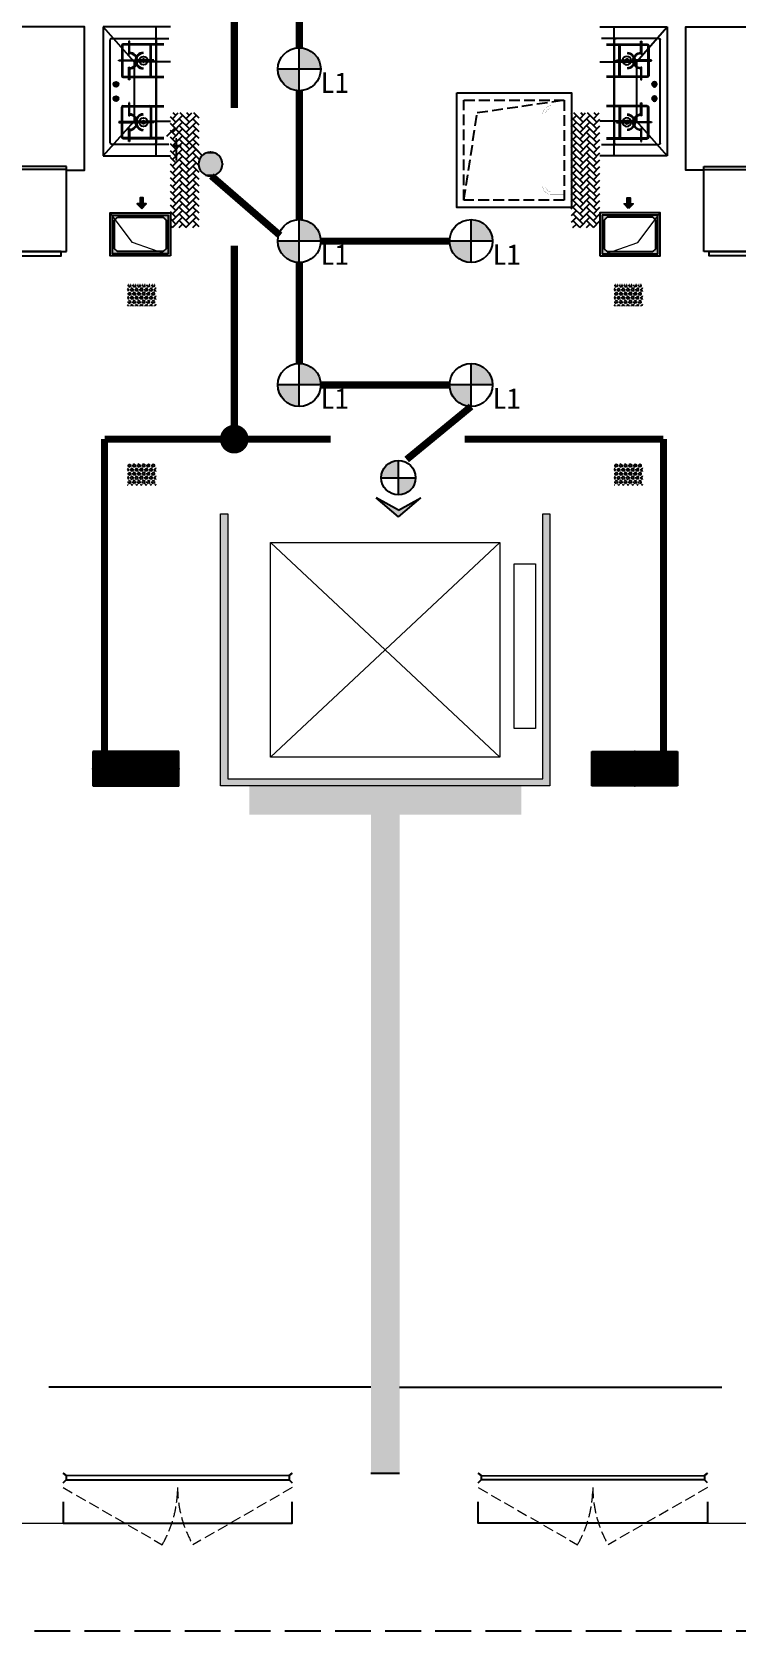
# Model space of a CAD drawing. Extents: x 3002737 to 4077523, y -995787 to -7267.
# Drawn here: x 3441687 to 3446604, y -901645 to -890478 of the extents above; entities that cross this region are included whole.
import ezdxf
from ezdxf.enums import TextEntityAlignment as Align
from ezdxf.xclip import XClip

# ---------------------------------------------------------------- set-up
doc = ezdxf.new("R2010")
doc.units = 0
doc.header["$LTSCALE"] = 1000
doc.header["$MEASUREMENT"] = 0
doc.header["$XCLIPFRAME"] = 2
for name, pattern in [('__DASH', [0.35, 0.25, -0.1]), ('DASH', [0.35, 0.25, -0.1]), ('DOTE', [2.42, 2, -0.2, 0.02, -0.2])]:
    doc.linetypes.add(name, pattern=pattern)
doc.layers.get('0').update_dxf_attribs({"linetype": 'CONTINUOUS'})
for name, color, linetype in [('!!电气', 1, 'CONTINUOUS'), ('3-栏杆1', 252, 'CONTINUOUS'), ('3.5方案汇报，与郭总、侯月琴确定户型_t8$0$2020.03.04 -1安徽标准化洋房户型(UA）_t8_t8$0$看线', 154, 'CONTINUOUS'), ('A-标注', 1, 'CONTINUOUS'), ('AH-FURNITURE', 1, 'CONTINUOUS'), ('DIM-照明', 7, 'CONTINUOUS'), ('E-天花灯具', 92, 'CONTINUOUS'), ('EQUIP-照明', 3, 'CONTINUOUS'), ('EQUIP-箱柜', 3, 'CONTINUOUS'), ('LVTRY', 252, 'CONTINUOUS'), ('WIRE-动力', 7, 'CONTINUOUS'), ('WIRE-照明', 2, 'CONTINUOUS'), ('保温', 6, 'CONTINUOUS'), ('卫生间', 6, 'CONTINUOUS'), ('建筑-排气道', 252, 'CONTINUOUS'), ('看线', 185, 'CONTINUOUS')]:
    doc.layers.add(name, color=color, linetype=linetype)
for name, color, linetype, lineweight in [('3.5方案汇报，与郭总、侯月琴确定户型_t8$0$STAIR', 2, 'CONTINUOUS', 18), ('DOTE', 19, 'DOTE', 9), ('PUB_HATCH', 8, 'CONTINUOUS', 9), ('WINDOW', 146, 'CONTINUOUS', 20), ('填充', 251, 'CONTINUOUS', 5), ('平面-空调预留孔', 252, 'CONTINUOUS', 15), ('立面-洞口示意', 252, 'CONTINUOUS', 13)]:
    doc.layers.add(name, color=color, linetype=linetype, lineweight=lineweight)
doc.styles.add('_TCH_LABEL', font='COMPLEX', dxfattribs={"bigfont": 'GBCBIG'})
doc.styles.add('_TEL_ATTDEF', font='gbenor', dxfattribs={"bigfont": 'gbcbig'})
doc.styles.add('_TEL_DIM', font='SIMPLEX', dxfattribs={"width": 0.8, "height": 3.5, "bigfont": 'HZTXT'})
doc.styles.add('DIM_FONT', font='SIMPLEX', dxfattribs={"width": 0.7, "bigfont": 'GBCBIG'})
doc.styles.add('黑体', font='simhei.ttf')
pattern_1 = [(90, (0, 0), (-16.49778, 1e-15), [9.525, -19.05]), (210, (0, 0), (8.24889, -14.2874966), [9.525, -19.05]), (150, (6e-16, 9.525), (-8.24889, -14.2874966), [9.525, -19.05])]
pattern_2 = [(45, (0, 0), (0, 47.4157523), [100.584, -33.528]), (135, (23.708, 23.708), (3e-15, 47.4157523), [100.584, -33.528])]

# ---------------------------------------------------------------- blocks, each defined once
blk = doc.blocks.new('A$C74D73064')
at = {"layer": 'DOTE', "color": 252}
blk.add_line((78430, 54519), (78430, 8149), dxfattribs=at)
blk = doc.blocks.new('A$C7B1F0EBE')
at = {"color": 252}
ref = blk.add_blockref('A$C74D73064', (-53513, -33808), dxfattribs=at)
XClip(ref).set_block_clipping_path([(63315.4263309771, 50772.2529092039), (117315.4131985184, 70272.2529080271)])
blk = doc.blocks.new('A$C148B7D8E')
at = {"layer": '卫生间', "color": 252, "linetype": 'DASH'}
blk.add_lwpolyline([(16100, 14000), (16100, 15400), (7700, 15400), (7700, 10800), (7300, 10800), (7300, 10000), (900, 10000), (900, 9000), (-900, 9000), (-900, -900), (1750, -900), (1750, -2100), (23450, -2100), (23450, -900), (25100, -900)], dxfattribs=at)
blk = doc.blocks.new('rtyg7uyhg')
at = {"layer": 'LVTRY'}
for p, q in [((193590, 45458), (193590, 45069)), ((194235, 45489), (193621, 45489)), ((194265, 45069), (194265, 45458)), ((193621, 45131), (193621, 45346)), ((193682, 45407), (193888, 45407)), ((193896, 45430), (193858, 45326)), ((193875, 45316), (193946, 45401)), ((193926, 45440), (193940, 45432)), ((194010, 45346), (194010, 45131)), ((194051, 45131), (194051, 45346)), ((194112, 45407), (194173, 45407)), ((194235, 45346), (194235, 45131)), ((193858, 45326), (193875, 45316)), ((193621, 45039), (194235, 45039)), ((193948, 45069), (193682, 45069)), ((194173, 45069), (194112, 45069))]:
    blk.add_line(p, q, dxfattribs=at)
for centre, radius in [((193866, 45438), 20.5), ((193989, 45438), 20.5), ((194071, 45438), 20.5), ((193815, 45238), 25.6), ((194137, 45238), 25.6)]:
    blk.add_circle(centre, radius, dxfattribs=at)
for centre, radius, start, end in [((193621, 45458), 30.7, 90, 180), ((194235, 45458), 30.7, 360, 90), ((193682, 45346), 61.4, 90, 180), ((193916, 45423), 20.5, 60, 159.4623), ((193930, 45414), 20.5, 320.5377, 60), ((193948, 45346), 61.4, 360, 90), ((194112, 45346), 61.4, 90, 180), ((194173, 45346), 61.4, 360, 90), ((193682, 45131), 61.4, 180, 270), ((193948, 45131), 61.4, 270, 360), ((194112, 45131), 61.4, 180, 270), ((194173, 45131), 61.4, 270, 360), ((193621, 45069), 30.7, 180, 270), ((194235, 45069), 30.7, 270, 360)]:
    blk.add_arc(centre, radius, start, end, dxfattribs=at)
at = {"layer": 'LVTRY', "style": 'DIM_FONT', "width": 0.8, "flags": 9}
for tag in ['YSIZE', 'XSIZE']:
    blk.add_attdef(tag, (193928, 45488), '', height=0.5, rotation=90, dxfattribs=at)
blk = doc.blocks.new('A$C60D053AF')
at = {"layer": 'AH-FURNITURE', "color": 8}
for p, q in [((233, -90), (128, -90)), ((233, -110), (128, -110)), ((193, -71), (328, -71)), ((193, -91), (328, -91)), ((342, -97), (370, -143)), ((356, -83), (384, -129)), ((245, -129), (245, -122)), ((265, -129), (265, -122)), ((255, -281), (255, -251)), ((255, -281), (393, -281)), ((393, -281), (393, -251))]:
    blk.add_line(p, q, dxfattribs=at)
for points in [[(170, -68, 1), (170, -94), (193, -94), (193, -68)], [(234, -251), (414, -251, 0.414214), (424, -241), (424, -111, 0.414214), (414, -101), (234, -101, 0.414214), (224, -111), (224, -241, 0.414214)], [(268, -122), (268, -107, 0.414214), (248, -87), (233, -87), (233, -113), (242, -113), (242, -122)], [(242, -152, 1), (268, -152), (268, -129), (242, -129)], [(384, -161, 1), (402, -143), (386, -127), (368, -145)]]:
    blk.add_lwpolyline(points, format="xyb", close=True, dxfattribs=at)
for centre, radius in [((100, -100), 30), ((255, -152), 15), ((255, -152), 10), ((393, -152), 15), ((393, -152), 10)]:
    blk.add_circle(centre, radius, dxfattribs=at)
for radius in [40, 20]:
    blk.add_arc((328, -111), radius, 45, 90, dxfattribs=at)
blk = doc.blocks.new('A-Kitchen-7')
at = {"layer": 'LVTRY'}
for p, q in [((-519, 780), (-7, 834)), ((-515, 756), (-519, 780)), ((-4, 811), (-515, 756)), ((515, 756), (-515, 756)), ((-515, 756), (-515, 40)), ((-486, 761), (-485, 756)), ((-29, 767), (-112, 756)), ((-29, 767), (-35, 806)), ((-7, 834), (-4, 811)), ((515, 780), (0, 780)), ((0, 756), (0, 780)), ((515, 756), (515, 780)), ((515, 40), (515, 756)), ((-515, 40), (515, 40))]:
    blk.add_line(p, q, dxfattribs=at)
blk.add_lwpolyline([(-469, 40), (-469, 0), (469, 0), (469, 40)], close=True, dxfattribs=at)
blk = doc.blocks.new('FRSDFDGDGDRGDR')
at = {"layer": '平面-空调预留孔', "color": 252}
for p, q in [((699612, 775044), (699612, 775441)), ((699619, 775448), (699746, 775448)), ((699746, 775448), (699746, 775355)), ((699720, 775342), (699720, 775143)), ((699727, 775349), (699740, 775349)), ((699727, 775136), (699740, 775136)), ((699746, 775130), (699746, 775037)), ((699746, 775037), (699619, 775037))]:
    blk.add_line(p, q, dxfattribs=at)
blk.add_lwpolyline([(699766, 775167), (699793, 775154), (699793, 775057), (699766, 775044), (699766, 775018), (699619, 775018, -0.414214), (699593, 775044), (699593, 775441, -0.414214), (699619, 775468), (699766, 775468), (699766, 775441), (699793, 775428), (699793, 775332), (699766, 775318)], format="xyb", close=True, dxfattribs=at)
for centre, radius in [((699740, 775243), 15.8), ((699740, 775332), 10.6), ((699740, 775154), 10.6)]:
    blk.add_circle(centre, radius, dxfattribs=at)
for centre, start, end in [((699619, 775441), 90, 180), ((699740, 775355), 270, 360), ((699727, 775342), 90, 180), ((699727, 775143), 180, 270), ((699740, 775130), 0, 90), ((699619, 775044), 180, 270)]:
    blk.add_arc(centre, 6.6, start, end, dxfattribs=at)
blk = doc.blocks.new('*U153')
h = blk.add_hatch(color=5)
h.set_gradient(color1=(0, 0, 255), rotation=180, tint=1)
h.paths.add_polyline_path([(0, 0), (-6.35, -6.35), (-6.35, -2.159), (-15, -2.159), (-15, 2.159), (-6.35, 2.159), (-6.35, 6.35)])
at = {"color": 0, "linetype": 'Continuous'}
blk.add_lwpolyline([(0, 0), (-6.35, -6.35), (-6.35, -2.159), (-15, -2.159), (-15, 2.159), (-6.35, 2.159), (-6.35, 6.35)], close=True, dxfattribs=at)
blk = doc.blocks.new('GDGDRGDRGRD')
at = {"layer": 'PUB_HATCH'}
blk.add_hatch(color=252, dxfattribs=at).paths.add_polyline_path([(430320, 370174), (430320, 370444), (430180, 370444), (430180, 370429), (430285, 370429), (430305, 370409), (430305, 370209), (430285, 370189), (429965, 370189), (429945, 370209), (429945, 370409), (429965, 370429), (430070, 370429), (430070, 370444), (429930, 370444), (429930, 370174)])
at = {"layer": 'LVTRY', "color": 251}
for p, q in [((430081, 371515), (429865, 371758)), ((430335, 371758), (429865, 371758)), ((429865, 371758), (429865, 370858)), ((430235, 370858), (430235, 371758)), ((430335, 371515), (430081, 371515)), ((430081, 371515), (430081, 371100)), ((429865, 370858), (430081, 371100)), ((430081, 371100), (430335, 371100)), ((429865, 370858), (430335, 370858))]:
    blk.add_line(p, q, dxfattribs=at)
at = {"layer": 'LVTRY'}
for p, q in [((429915, 370948), (429915, 371668)), ((429925, 371678), (430325, 371678)), ((430045, 371658), (430045, 371568)), ((430050, 371658), (430045, 371658)), ((430050, 371568), (430050, 371658)), ((430235, 371668), (430235, 370948)), ((429995, 371628), (429995, 371418)), ((430000, 371628), (430000, 371418)), ((430290, 371638), (430005, 371638)), ((430290, 371633), (430005, 371633)), ((430045, 371568), (430050, 371568)), ((430195, 371418), (430195, 371628)), ((430200, 371418), (430200, 371628)), ((429975, 371526), (430102, 371526)), ((429975, 371521), (429975, 371526)), ((430102, 371521), (429975, 371521)), ((430045, 371388), (430045, 371478)), ((430045, 371478), (430050, 371478)), ((430050, 371478), (430050, 371388)), ((430220, 371526), (430092, 371526)), ((430092, 371526), (430092, 371521)), ((430092, 371521), (430220, 371521)), ((430102, 371526), (430102, 371521)), ((430220, 371521), (430220, 371526)), ((430235, 371100), (430235, 371515)), ((429935, 371358), (429974, 371358)), ((429955, 371339), (429955, 371378)), ((430005, 371413), (430290, 371413)), ((430005, 371408), (430290, 371408)), ((430050, 371388), (430045, 371388)), ((429935, 371258), (429974, 371258)), ((429955, 371239), (429955, 371278)), ((430005, 371208), (430290, 371208)), ((430005, 371203), (430290, 371203)), ((430045, 371228), (430045, 371138)), ((430050, 371228), (430045, 371228)), ((430050, 371138), (430050, 371228)), ((430102, 371096), (429975, 371096)), ((429975, 371096), (429975, 371091)), ((429995, 370988), (429995, 371198)), ((430000, 370988), (430000, 371198)), ((430045, 371138), (430050, 371138)), ((430092, 371091), (430092, 371096)), ((430092, 371096), (430220, 371096)), ((430102, 371091), (430102, 371096)), ((430195, 371198), (430195, 370988)), ((430200, 371198), (430200, 370988)), ((430220, 371096), (430220, 371091)), ((429975, 371091), (430102, 371091)), ((430290, 370983), (430005, 370983)), ((430045, 370958), (430045, 371048)), ((430045, 371048), (430050, 371048)), ((430050, 371048), (430050, 370958)), ((430220, 371091), (430092, 371091)), ((430325, 370938), (429925, 370938)), ((430290, 370978), (430005, 370978)), ((430050, 370958), (430045, 370958))]:
    blk.add_line(p, q, dxfattribs=at)
at = {"layer": 'LVTRY', "color": 252}
for p, q in [((430070, 370429), (430070, 370444)), ((430180, 370429), (430180, 370444))]:
    blk.add_line(p, q, dxfattribs=at)
at = {"layer": 'LVTRY'}
blk.add_lwpolyline([(429609, 370758), (429735, 370758), (429735, 371758), (427635, 371758)], dxfattribs=at)
at = {"layer": 'LVTRY', "color": 252}
for points in [[(430335, 370159), (429915, 370159), (429915, 370459), (430335, 370459)], [(430320, 370174), (429930, 370174), (429930, 370444), (430320, 370444)], [(429965, 370429), (430285, 370429), (430305, 370409), (430305, 370209), (430285, 370189), (429965, 370189), (429945, 370209), (429945, 370409), (429965, 370429)]]:
    blk.add_lwpolyline(points, close=True, dxfattribs=at)
at = {"layer": 'LVTRY'}
for centre, radius in [((430147, 371523), 29.7), ((430147, 371523), 11.7), ((429955, 371358), 17), ((429955, 371258), 17), ((430147, 371093), 29.7), ((430147, 371093), 11.7)]:
    blk.add_circle(centre, radius, dxfattribs=at)
for centre, radius, start, end in [((429925, 371668), 10, 90, 180), ((430225, 371668), 10, 0, 90), ((430005, 371628), 10, 90, 180), ((430005, 371628), 5, 90, 180), ((430047, 371523), 56.7, 2.2742, 87.7258), ((430047, 371523), 52.2, 2.4704, 87.5296), ((430147, 371523), 56.7, 92.2742, 177.7258), ((430147, 371523), 52.2, 92.4704, 177.5296), ((430190, 371628), 10, 0, 90), ((430190, 371628), 5, 0, 90), ((430047, 371523), 56.7, 272.2742, 357.7258), ((430047, 371523), 52.2, 272.4704, 357.5296), ((430147, 371523), 56.7, 182.2742, 267.7258), ((430147, 371523), 52.2, 182.4704, 267.5296), ((430005, 371418), 10, 180, 270), ((430005, 371418), 5, 180, 270), ((430190, 371418), 5, 270, 0), ((430190, 371418), 10, 270, 0), ((430005, 371198), 10, 90, 180), ((430005, 371198), 5, 90, 180), ((430190, 371198), 10, 0, 90), ((430190, 371198), 5, 0, 90), ((430047, 371093), 56.7, 2.2742, 87.7258), ((430047, 371093), 52.2, 2.4704, 87.5296), ((430147, 371093), 56.7, 92.2742, 177.7258), ((430147, 371093), 52.2, 92.4704, 177.5296), ((430005, 370988), 10, 180, 270), ((430005, 370988), 5, 180, 270), ((430047, 371093), 56.7, 272.2742, 357.7258), ((430047, 371093), 52.2, 272.4704, 357.5296), ((430147, 371093), 56.7, 182.2742, 267.7258), ((430147, 371093), 52.2, 182.4704, 267.5296), ((430190, 370988), 5, 270, 0), ((430190, 370988), 10, 270, 0), ((429925, 370948), 10, 180, 270), ((430225, 370948), 10, 270, 0)]:
    blk.add_arc(centre, radius, start, end, dxfattribs=at)
at = {"layer": '立面-洞口示意', "color": 252}
blk.add_lwpolyline([(430335, 370159), (430071, 370253), (429915, 370459)], dxfattribs=at)
at = {"xscale": -1, "rotation": 270}
blk.add_blockref('FRSDFDGDGDRGDR', (-345583, -327434), dxfattribs=at)
at = {"xscale": -1}
blk.add_blockref('rtyg7uyhg', (622600, 326770), dxfattribs=at)
at = {"rotation": 270}
blk.add_blockref('A$C60D053AF', (430335, 372358), dxfattribs=at)
at = {"layer": 'LVTRY', "color": 1, "extrusion": (0, 0, -1), "xscale": -0.7999999999883585, "yscale": 0.7999999999883585, "zscale": -0.7999999999883585}
blk.add_blockref('A-Kitchen-7', (-429197, 370159), dxfattribs=at)
at = {"layer": '建筑-排气道', "xscale": -5, "yscale": 5, "zscale": 5, "rotation": 90}
blk.add_blockref('*U153', (430135, 370491), dxfattribs=at)
blk = doc.blocks.new('GDFGDGRD')
at = {"layer": '保温', "linetype": 'ByBlock', "ltscale": 10}
h = blk.add_hatch(dxfattribs=at)
h.set_pattern_fill('AR-HBONE', color=251, scale=55)
h.set_pattern_definition(pattern_2)
h.paths.add_polyline_path([(431617, 372624), (431817, 372624), (431817, 373424), (431617, 373424)])
h = blk.add_hatch(dxfattribs=at)
h.set_pattern_fill('AR-HBONE', color=251, scale=55)
h.set_pattern_definition(pattern_2)
h.paths.add_polyline_path([(434617, 372624), (434417, 372624), (434416, 373424), (434616, 373424)])
at = {"layer": '保温', "linetype": 'Continuous', "ltscale": 10}
h = blk.add_hatch(dxfattribs=at)
h.set_pattern_fill('HEX', color=251, scale=10, angle=90, style=0)
h.set_pattern_definition(pattern_1)
h.paths.add_polyline_path([(431317, 372074), (431517, 372074), (431517, 372224), (431317, 372224)])
h = blk.add_hatch(dxfattribs=at)
h.set_pattern_fill('HEX', color=251, scale=10, angle=90, style=0)
h.set_pattern_definition(pattern_1)
h.paths.add_polyline_path([(434917, 372074), (434717, 372074), (434716, 372224), (434916, 372224)])
h = blk.add_hatch(dxfattribs=at)
h.set_pattern_fill('HEX', color=251, scale=10, angle=90, style=0)
h.set_pattern_definition(pattern_1)
h.paths.add_polyline_path([(431317, 370824), (431517, 370824), (431517, 370974), (431317, 370974)])
h = blk.add_hatch(dxfattribs=at)
h.set_pattern_fill('HEX', color=251, scale=10, angle=90, style=0)
h.set_pattern_definition(pattern_1)
h.paths.add_polyline_path([(434917, 370824), (434717, 370824), (434716, 370974), (434916, 370974)])
h = blk.add_hatch(dxfattribs=at)
h.set_pattern_fill('HEX', color=251, scale=10, angle=90, style=0)
h.set_pattern_definition([(90, (-70765.891, -151624.736), (-16.49778, 1e-15), [9.525, -19.05]), (210, (-70765.891, -151624.736), (8.24889, -14.2874966), [9.525, -19.05]), (150, (-70765.891, -151615.211), (-8.24889, -14.2874966), [9.525, -19.05])])
h.paths.add_polyline_path([(434067, 368524), (434067, 368724), (432167, 368724), (432167, 368524)])
h = blk.add_hatch(dxfattribs=at)
h.set_pattern_fill('HEX', color=251, scale=10, angle=90, style=0)
h.set_pattern_definition([(90, (-70765.891, -152124.736), (-16.49778, 1e-15), [9.525, -19.05]), (210, (-70765.891, -152124.736), (8.24889, -14.2874966), [9.525, -19.05]), (150, (-70765.891, -152115.211), (-8.24889, -14.2874966), [9.525, -19.05])])
h.paths.add_polyline_path([(433017, 363924), (433217, 363924), (433217, 368524), (433017, 368524)])
at = {"layer": '保温', "color": 251, "linetype": 'ByBlock', "ltscale": 10}
blk.add_line((433017, 363924), (433217, 363924), dxfattribs=at)
blk = doc.blocks.new('ASDFSD')
at = {"layer": '3-栏杆1', "color": 5}
for p, q in [((681763, 334938), (681742, 334955)), ((681742, 334955), (681763, 334938)), ((683322, 334937), (681763, 334938)), ((681763, 334938), (681763, 334908)), ((683322, 334938), (683342, 334955)), ((683342, 334955), (683322, 334938)), ((683322, 334938), (683322, 334908)), ((681742, 334888), (681763, 334908)), ((681763, 334908), (683322, 334908)), ((683322, 334908), (683342, 334888)), ((683342, 334888), (683322, 334908))]:
    blk.add_line(p, q, dxfattribs=at)
blk = doc.blocks.new('A$C5F341E43')
at = {"layer": '填充'}
h = blk.add_hatch(dxfattribs=at)
h.set_pattern_fill('隔热材料02', color=252, scale=100, style=0)
h.set_pattern_definition([(0, (-1161708.397, -603838.63), (0, 50), []), (0, (-1161708.397, -603821.964), (0, 50), []), (270, (-1161664.656, -603813.333), (50, -9e-15), [5.01775, -44.98225]), (270, (-1161702.115, -603813.333), (50, -9e-15), [5.01775, -44.98225]), (90, (-1161676.603, -603847.26), (-50, 3e-15), [5.01775, -44.98225]), (90, (-1161690.17, -603847.26), (-50, 3e-15), [5.01775, -44.98225]), (180, (-1161658.373, -603855.3), (-6e-15, -50), [50.02425, 0.02425]), (135, (-1161672.33, -603852.79), (3e-15, 49.99987405), [4.268, -66.44275]), (116.56505, (-1161625.348, -603849.77), (0.00011283, 49.99993342), [2.805, -108.9985]), (116.56505, (-1161675.348, -603849.77), (0.00011283, 49.99993342), [2.805, -108.9985]), (153.43495, (-1161617.313, -603855.298), (-0.0001128, 49.9999334), [5.61, -106.1935]), (153.43495, (-1161667.313, -603855.298), (-0.0001128, 49.9999334), [5.61, -106.1935]), (63.43495, (-1161626.603, -603842.244), (-0.00011283, 49.99993342), [26.714, -85.0895]), (63.43495, (-1161676.603, -603842.244), (-0.00011283, 49.99993342), [26.714, -85.0895]), (116.56505, (-1161614.656, -603813.333), (0.00011283, 49.99993342), [2.805, -108.9985]), (116.56505, (-1161664.656, -603813.333), (0.00011283, 49.99993342), [2.805, -108.9985]), (135, (-1161665.91, -603810.824), (3e-15, 49.99987405), [4.268, -66.44275]), (153.43495, (-1161618.93, -603807.806), (-0.0001128, 49.9999334), [5.61, -106.1935]), (153.43495, (-1161668.93, -603807.806), (-0.0001128, 49.9999334), [5.61, -106.1935]), (45, (-1161700.86, -603810.824), (0, 49.99987405), [4.268, -66.44275]), (63.43495, (-1161652.115, -603813.333), (-0.00011283, 49.99993342), [2.805, -108.9985]), (63.43495, (-1161702.115, -603813.333), (-0.00011283, 49.99993342), [2.805, -108.9985]), (26.56505, (-1161647.842, -603807.806), (0.0001128, 49.9999334), [5.61, -106.1935]), (26.56505, (-1161697.842, -603807.806), (0.0001128, 49.9999334), [5.61, -106.1935]), (116.56505, (-1161640.168, -603842.244), (0.00011283, 49.99993342), [26.714, -85.0895]), (116.56505, (-1161690.168, -603842.244), (0.00011283, 49.99993342), [26.714, -85.0895]), (45, (-1161694.44, -603852.79), (0, 49.99987405), [4.268, -66.44275]), (63.43495, (-1161641.422, -603849.77), (-0.00011283, 49.99993342), [2.805, -108.9985]), (63.43495, (-1161691.422, -603849.77), (-0.00011283, 49.99993342), [2.805, -108.9985]), (26.56505, (-1161649.46, -603855.298), (0.0001128, 49.9999334), [5.61, -106.1935]), (26.56505, (-1161699.46, -603855.298), (0.0001128, 49.9999334), [5.61, -106.1935])])
h.paths.add_polyline_path([(13600, 6800), (13650, 6800), (13650, 4900), (11350, 4900), (11350, 6800), (11400, 6800), (11400, 4950), (13600, 4950)])
at = {"color": 252}
blk.add_lwpolyline([(13000, 9740), (13800, 9740), (13800, 8940), (13000, 8940)], close=True, dxfattribs=at)
at = {"color": 252, "linetype": '__DASH', "ltscale": 0.3}
blk.add_lwpolyline([(13050, 9690), (13750, 9690), (13750, 8990), (13050, 8990)], close=True, dxfattribs=at)
blk.add_lwpolyline([(13050, 8990), (13143, 9602), (13750, 9690)], dxfattribs=at)
at = {"color": 252, "linetype": '__DASH', "ltscale": 0.2, "const_width": 1}
for points in [[(13750, 9650), (13660, 9650, 0.414214), (13600, 9590), (13600, 9090, 0.414214), (13660, 9030), (13750, 9030)], [(13750, 9630), (13660, 9630, 0.414214), (13620, 9590), (13620, 9090, 0.414214), (13660, 9050), (13750, 9050)]]:
    blk.add_lwpolyline(points, format="xyb", dxfattribs=at)
at = {"color": 252, "const_width": 8}
for points in [[(9950, -100), (9950, -250), (10250, -250), (10250, -100)], [(15050, -100), (15050, -250), (14750, -250), (14750, -100)]]:
    blk.add_lwpolyline(points, dxfattribs=at)
at = {"layer": '3.5方案汇报，与郭总、侯月琴确定户型_t8$0$2020.03.04 -1安徽标准化洋房户型(UA）_t8_t8$0$看线', "color": 252, "ltscale": 10}
for p, q in [((12400, 700), (10150, 700)), ((12600, 700), (14850, 700))]:
    blk.add_line(p, q, dxfattribs=at)
at = {"layer": '3.5方案汇报，与郭总、侯月琴确定户型_t8$0$STAIR', "color": 252}
for p, q in [((13300, 6600), (11700, 5100)), ((11700, 6600), (13300, 5100))]:
    blk.add_line(p, q, dxfattribs=at)
for points in [[(11700, 5100), (11700, 6600), (13300, 6600), (13300, 5100)], [(13400, 5300), (13400, 6450), (13550, 6450), (13550, 5300)]]:
    blk.add_lwpolyline(points, close=True, dxfattribs=at)
at = {"layer": 'WINDOW', "color": 252, "linetype": 'DASH', "ltscale": 0.3}
for points in [[(10250, 0), (10943, -400, 0.131652), (11050, 0)], [(11850, 0), (11157, -400, -0.131652), (11050, 0)], [(13150, 0), (13843, -400, 0.131652), (13950, 0)], [(14750, 0), (14057, -400, -0.131652), (13950, 0)]]:
    blk.add_lwpolyline(points, format="xyb", dxfattribs=at)
at = {"layer": '填充', "color": 252}
blk.add_lwpolyline([(13600, 6800), (13650, 6800), (13650, 4900), (11350, 4900), (11350, 6800), (11400, 6800), (11400, 4950), (13600, 4950)], close=True, dxfattribs=at)
at = {"layer": '看线', "color": 252, "ltscale": 0.5}
for points in [[(10250, -100), (10250, -250), (11850, -250), (11850, -100)], [(14750, -100), (14750, -250), (13150, -250), (13150, -100)]]:
    blk.add_lwpolyline(points, dxfattribs=at)
at = {"color": 252}
for name, p in [('A$C148B7D8E', (-100, 1100)), ('GDGDRGDRGRD', (-419335, -361558)), ('GDFGDGRD', (-420617, -363824)), ('ASDFSD', (-671492, -334855))]:
    blk.add_blockref(name, p, dxfattribs=at)
at = {"color": 252, "xscale": -1}
for name, p in [('GDGDRGDRGRD', (444335, -361558)), ('ASDFSD', (696492, -334855))]:
    blk.add_blockref(name, p, dxfattribs=at)
blk = doc.blocks.new('*X8')
at = {"color": 0}
for p, q in [((-250, 32.8), (-82.8, 200)), ((-250, 68.2), (-118.2, 200)), ((-250, 103.6), (-153.6, 200)), ((-250, 138.9), (-188.9, 200)), ((-250, 174.3), (-224.3, 200)), ((-247.5, 0), (-47.5, 200)), ((-212.1, 0), (-12.1, 200)), ((-176.8, 0), (23.2, 200)), ((-141.4, 0), (58.6, 200)), ((-106.1, 0), (93.9, 200)), ((-70.7, 0), (129.3, 200)), ((-35.4, 0), (164.6, 200)), ((0, 0), (200, 200)), ((35.4, 0), (235.4, 200)), ((70.7, 0), (250, 179.3)), ((106.1, 0), (250, 143.9)), ((141.4, 0), (250, 108.6)), ((176.8, 0), (250, 73.2)), ((212.1, 0), (250, 37.9)), ((247.5, 0), (250, 2.5))]:
    blk.add_line(p, q, dxfattribs=at)
blk = doc.blocks.new('$equip$00001421')
for p, q in [((0.75, 0.6), (-0.75, 0.6)), ((-0.75, 0.6), (-0.75, 0)), ((0.75, 0), (0.75, 0.6)), ((-0.75, 0), (0.75, 0))]:
    blk.add_line(p, q)
at = {"const_width": 0.6}
blk.add_lwpolyline([(-0.75, 0.3), (0.75, 0.3)], dxfattribs=at)
for p in [(0, 0.6), (-0.75, 0.3), (0.75, 0.3), (0, 0)]:
    blk.add_point(p)
at = {"xscale": 0.00300000000061118, "yscale": 0.00300000000061118, "zscale": 0.00300000000061118}
blk.add_blockref('*X8', (0, 0), dxfattribs=at)
at = {"style": '_TCH_LABEL', "flags": 9}
blk.add_attdef('A', (0, 0), '', height=0.00002, dxfattribs=at)
blk = doc.blocks.new('DFADS')
at = {"layer": 'A-标注'}
h = blk.add_hatch(color=251, dxfattribs=at)
h.paths.add_polyline_path([(3405.6, 358.33), (3411.6, 358.33, 0.414214), (3405.6, 364.33)])
h.paths.add_polyline_path([(3399.6, 358.33, 0.414214), (3405.6, 352.33), (3405.6, 358.33)])
at = {"layer": 'A-标注', "color": 92}
for p, q in [((3405.6, 352.33), (3405.6, 364.33)), ((3411.6, 358.33), (3399.6, 358.33))]:
    blk.add_line(p, q, dxfattribs=at)
blk.add_circle((3405.6, 358.33), 6, dxfattribs=at)
at = {"layer": 'A-标注', "color": 3, "style": '黑体'}
blk.add_text('L1', height=5.76, dxfattribs=at).set_placement((3411.58, 351.7))
blk = doc.blocks.new('SRTF')
at = {"layer": 'A-标注'}
h = blk.add_hatch(color=251, dxfattribs=at)
h.paths.add_polyline_path([(3479.45, 924.12), (3480.78, 925.68), (3479.45, 927.24), (3480.3, 925.68)])
edge = h.paths.add_edge_path()
edge.add_line((3478.04, 925.68), (3476.84, 925.68))
edge.add_arc((3478.04, 925.68), 1.2, 540, 630)
edge.add_line((3478.04, 924.48), (3478.04, 925.68))
edge = h.paths.add_edge_path()
edge.add_line((3478.04, 926.88), (3478.04, 925.68))
edge.add_line((3478.04, 925.68), (3479.24, 925.68))
edge.add_arc((3478.04, 925.68), 1.2, 360, 450)
at = {"layer": 'A-标注', "color": 92}
for p, q in [((3480.78, 925.68), (3479.45, 927.24)), ((3480.3, 925.68), (3479.45, 927.24)), ((3478.04, 924.48), (3478.04, 926.88)), ((3479.24, 925.68), (3476.84, 925.68)), ((3480.78, 925.68), (3479.45, 924.12)), ((3480.3, 925.68), (3479.45, 924.12))]:
    blk.add_line(p, q, dxfattribs=at)
blk.add_circle((3478.04, 925.68), 1.2, dxfattribs=at)
blk = doc.blocks.new('$equip$00001822')
for p, q in [((0.147, 0.356), (0.625, 0.833)), ((0.625, 0.833), (0.766, 0.692))]:
    blk.add_line(p, q)
blk.add_circle((0, 0.208), 0.208)
for p in [(0, 0.417), (-0.208, 0.208), (-0.015, 0.001), (0.208, 0.208)]:
    blk.add_point(p)
for points in [[(-0.18, 0.313), (0.18, 0.313), (-0.208, 0.208), (0.208, 0.208)], [(-0.104, 0.389), (0.104, 0.389), (-0.18, 0.313), (0.18, 0.313)], [(0, 0.417), (0, 0.417), (-0.104, 0.389), (0.104, 0.389)], [(-0.18, 0.104), (0.18, 0.104), (-0.208, 0.208), (0.208, 0.208)], [(-0.104, 0.028), (0.104, 0.028), (-0.18, 0.104), (0.18, 0.104)], [(0, 0), (0, 0), (-0.104, 0.028), (0.104, 0.028)]]:
    blk.add_solid(points)
at = {"color": 7, "style": '_TEL_DIM'}
blk.add_attdef('$TEXT$', text='', height=0.4, dxfattribs=at).set_placement((0.581, 0.465), align=Align.MIDDLE_CENTER)
at = {"color": 7, "style": '_TEL_DIM', "flags": 1}
blk.add_attdef('A', text='', height=0.00002, dxfattribs=at).set_placement((0, 0), align=Align.MIDDLE_CENTER)

msp = doc.modelspace()

# ---------------------------------------------------------------- linework, layer by layer
at = {"layer": 'DIM-照明', "const_width": 100}
msp.add_lwpolyline([(3443150.2, -893321.6, -1), (3443050.2, -893321.6, -1)], format="xyb", close=True, dxfattribs=at)
at = {"layer": 'WIRE-动力', "color": 6, "const_width": 50}
for points in [[(3442617.9, -889225.5), (3442901, -889225.5), (3443100.2, -889434.3), (3443100.2, -891009.1)], [(3443100.2, -891970.3), (3443100.2, -893321.6)], [(3442194.3, -893321.6), (3442194.3, -895503.2)], [(3442194.3, -893321.6), (3442900.2, -893321.6)], [(3442900.2, -893321.6), (3443732.4, -893321.6)], [(3443732.4, -893321.6), (3443773.4, -893321.6)], [(3444708.1, -893321.6), (3446097.4, -893321.6)], [(3446097.4, -893321.6), (3446097.4, -895503.2)]]:
    msp.add_lwpolyline(points, dxfattribs=at)
at = {"layer": 'WIRE-照明', "color": 2, "linetype": 'Continuous', "const_width": 50}
for points in [[(3443554.3, -890588.2), (3443554.3, -889888.2)], [(3443554.3, -891788.5), (3443554.3, -890888.2)], [(3443704.3, -891938.5), (3444604.3, -891938.5)], [(3443554.3, -892793.5), (3443554.3, -892088.5)], [(3443704.3, -892943.5), (3444604.3, -892943.5)], [(3444304.3, -893463.5), (3444754.3, -893093.5)]]:
    msp.add_lwpolyline(points, dxfattribs=at)
at = {"layer": 'WIRE-照明', "linetype": 'Continuous', "const_width": 50}
msp.add_lwpolyline([(3442940.5, -891483.4), (3443420, -891898.9)], dxfattribs=at)

# ---------------------------------------------------------------- block references
at = {"layer": '!!电气'}
for name, p in [('A$C7B1F0EBE', (3419851.8, -875986.6)), ('A$C5F341E43', (3431654.3, -900643.2))]:
    msp.add_blockref(name, p, dxfattribs=at)
at = {"layer": 'E-天花灯具', "xscale": 25.0000479811577, "yscale": 25.0000479811577, "zscale": 25.0000479811577}
for p in [(3358414, -899696.4), (3358414, -900896.6), (3359614, -900896.6), (3358414, -901901.6), (3359614, -901901.6)]:
    msp.add_blockref('DFADS', p, dxfattribs=at)
at = {"layer": 'E-天花灯具', "xscale": 100.0001919246308, "yscale": 100.0001919246308, "zscale": 100.0001919246308, "rotation": 270}
msp.add_blockref('SRTF', (3351678.6, -545786.5), dxfattribs=at)
at = {"layer": 'EQUIP-照明', "color": 2}
ref = msp.add_blockref('$equip$00001822', (3442934.3, -891483.7), dxfattribs=dict(at, xscale=-400, yscale=400, zscale=400, rotation=359.9999999902495))
ref.add_attrib('$TEXT$', 't', dxfattribs={"layer": '0', "color": 7, "height": 160, "style": '_TEL_ATTDEF'}).set_placement((3442702, -891297.8), align=Align.MIDDLE_CENTER)
at = {"layer": 'EQUIP-箱柜', "color": 2, "xscale": 400, "yscale": 400, "zscale": 400}
msp.add_blockref('$equip$00001421', (3442411.9, -895743.2), dxfattribs=at)
at = {"layer": 'EQUIP-箱柜', "color": 2, "xscale": -399.9999999999999, "yscale": 400, "zscale": 400, "rotation": 359.9998326478016}
msp.add_blockref('$equip$00001421', (3445896.6, -895743.2), dxfattribs=at)

doc.saveas('drawing.dxf')
